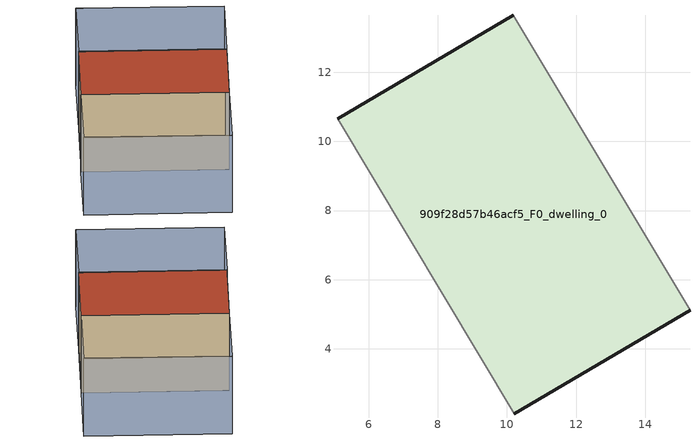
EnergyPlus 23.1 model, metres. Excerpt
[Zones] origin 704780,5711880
909f28d57b46acf5_F0_dwelling_0
 floor ground (EU_floor_Construction): 15.29,5.11 10.19,13.65 5.1,10.65 10.21,2.12 z0
 wall outside (EU_wall_Construction): 5.1,10.65 10.19,13.65 / 15.29,5.11 10.21,2.12 z0:6
 wall adiabatic (EU_wall_Construction): 10.19,13.65 15.29,5.11 / 10.21,2.12 5.1,10.65 z0:6
 roof outside (EU_roof_Construction): 10.19,13.65 15.29,5.11 10.21,2.12 5.1,10.65 z6
shading: 0.15,7.74 5.22,-0.82 / 20.27,8.02 15.19,16.59 / 5.23,-0.85 0.13,7.72 / 0.13,7.72 5.11,10.69 / 5.11,10.69 10.21,2.12 / 10.21,2.12 5.23,-0.85 / 15.18,16.62 20.28,8.05 / 20.28,8.05 15.29,5.08 / 15.29,5.08 10.19,13.65 / 10.19,13.65 15.18,16.62 z0:6
[Building]
EU S2 Campaign: North Axis=0; Terrain=City; Solar Distribution=FullExterior
[Site:Location]
London: Latitude=51.5; Longitude=-0.5; Time Zone=0; Elevation=25
[SizingPeriod:WeatherFileDays]
AnnualSizingPeriod: Begin Month=1; Begin Day of Month=1; End Month=12; End Day of Month=31; Day of Week for Start Day=Monday; Use Weather File Daylight Saving Period=No; Use Weather File Rain and Snow Indicators=No
[MATERIAL]
EU_InternalMass_Material: Roughness=MediumRough; Thickness=0.1; Conductivity=1; Density=1800; Specific Heat=900; Thermal Absorptance=0.9; Solar Absorptance=0.7; Visible Absorptance=0.7
[MATERIAL:NOMASS] Roughness=MediumRough; Thermal Absorptance=0.9; Solar Absorptance=0.7; Visible Absorptance=0.7
Name | Thermal Resistance
EU_wall_NoMass | 0.71061
EU_roof_NoMass | 2.41608
EU_floor_NoMass | 1.75078
[CONSTRUCTION]
EU_wall_Construction: EU_wall_NoMass
EU_roof_Construction: EU_roof_NoMass
EU_floor_Construction: EU_floor_NoMass
EU_InternalMass_Construction: EU_InternalMass_Material
[ZONE]
909f28d57b46acf5_F0_dwelling_0: Type=1; Multiplier=1; Ceiling Height=autocalculate; Volume=351.716; Floor Area=autocalculate; Part of Total Floor Area=Yes
[INTERNALMASS]
909f28d57b46acf5_F0_dwelling_0_EU_InternalMass: Construction=EU_InternalMass_Construction; Zone or ZoneList=909f28d57b46acf5_F0_dwelling_0; Surface Area=58.6193
[OTHEREQUIPMENT]
EU_Step8_InternalGain_909f28d57b46acf5_F0_dwelling_0_f000: Fuel Type=Electricity; Zone or ZoneList or Space or SpaceList=909f28d57b46acf5_F0_dwelling_0; Schedule=EU_Step8_GainSchedule_909f28d57b46acf5_F0_dwelling_0_f000; Design Level Calculation Method=Watts/Area; Power per Zone Floor Area=1; Fraction Latent=0; Fraction Radiant=0; Fraction Lost=0; Carbon Dioxide Generation Rate=0; EndUse Subcategory=EU_Step8_InternalGains
[ZONEVENTILATION:DESIGNFLOWRATE]
EU_ConstantAir_909f28d57b46acf5_F0_dwelling_0: Zone or ZoneList or Space or SpaceList=909f28d57b46acf5_F0_dwelling_0; Schedule=EU_AlwaysOn; Design Flow Rate Calculation Method=AirChanges/Hour; Air Changes per Hour=0.496673; Ventilation Type=Natural; Fan Pressure Rise=0; Fan Total Efficiency=1; Constant Term Coefficient=1; Temperature Term Coefficient=0; Velocity Term Coefficient=0; Velocity Squared Term Coefficient=0; Minimum Indoor Temperature=-100; Maximum Indoor Temperature=100; Delta Temperature=-100; Minimum Outdoor Temperature=-100; Maximum Outdoor Temperature=100; Maximum Wind Speed=40
[HVACTEMPLATE:THERMOSTAT]
EU_HeatOnly_909f28d57b46acf5_F0_dwelling_0: Constant Heating Setpoint=20; Constant Cooling Setpoint=50
[HVACTEMPLATE:ZONE:IDEALLOADSAIRSYSTEM]
909f28d57b46acf5_F0_dwelling_0: Template Thermostat=EU_HeatOnly_909f28d57b46acf5_F0_dwelling_0; System Availability Schedule=EU_AlwaysOn; Maximum Heating Supply Air Temperature=50; Minimum Cooling Supply Air Temperature=13; Maximum Heating Supply Air Humidity Ratio=0.0156; Minimum Cooling Supply Air Humidity Ratio=0.0077; Heating Limit=NoLimit; Cooling Limit=NoLimit; Heating Availability Schedule=EU_AlwaysOn; Cooling Availability Schedule=EU_CoolingOff; Dehumidification Control Type=ConstantSensibleHeatRatio; Cooling Sensible Heat Ratio=0.7; Dehumidification Setpoint=60; Humidification Control Type=None; Humidification Setpoint=30; Outdoor Air Method=None; Outdoor Air Flow Rate per Person=0.00944; Outdoor Air Flow Rate per Zone Floor Area=0; Outdoor Air Flow Rate per Zone=0; Demand Controlled Ventilation Type=None; Outdoor Air Economizer Type=NoEconomizer; Heat Recovery Type=None; Sensible Heat Recovery Effectiveness=0.7; Latent Heat Recovery Effectiveness=0.65
[SIZING:ZONE]
909f28d57b46acf5_F0_dwelling_0: Zone Cooling Design Supply Air Temperature Input Method=SupplyAirTemperature; Zone Cooling Design Supply Air Temperature=13; Zone Heating Design Supply Air Temperature Input Method=SupplyAirTemperature; Zone Heating Design Supply Air Temperature=50; Zone Cooling Design Supply Air Humidity Ratio=0.008; Zone Heating Design Supply Air Humidity Ratio=0.008; Cooling Design Air Flow Method=DesignDay; Cooling Design Air Flow Rate=0; Cooling Minimum Air Flow per Zone Floor Area=0.000762; Cooling Minimum Air Flow=0; Cooling Minimum Air Flow Fraction=0.2; Heating Design Air Flow Method=DesignDay; Heating Design Air Flow Rate=0; Heating Maximum Air Flow per Zone Floor Area=0.002032; Heating Maximum Air Flow=0.141576; Heating Maximum Air Flow Fraction=0.3; Account for Dedicated Outdoor Air System=No; Dedicated Outdoor Air System Control Strategy=NeutralSupplyAir; Dedicated Outdoor Air Low Setpoint Temperature for Design=autosize; Dedicated Outdoor Air High Setpoint Temperature for Design=autosize; Zone Load Sizing Method=Sensible Load Only No Latent Load; Zone Latent Cooling Design Supply Air Humidity Ratio Input Method=HumidityRatioDifference; Zone Cooling Design Supply Air Humidity Ratio Difference=0.005; Zone Latent Heating Design Supply Air Humidity Ratio Input Method=HumidityRatioDifference; Zone Humidification Design Supply Air Humidity Ratio Difference=0.005
[SCHEDULE:CONSTANT]
Name | Hourly Value
EU_AlwaysOn | 1
EU_CoolingOff | 0
[SCHEDULE:FILE]
EU_Step8_GainSchedule_909f28d57b46acf5_F0_dwelling_0_f000: File=../../schedules/909f28d57b46acf5/909f28d57b46acf5_F0_dwelling_0_f000_gain.csv; Column Number=1; Rows to Skip at Top=0; Number of Hours of Data=8760; Column Separator=Comma; Interpolate to Timestep=No; Minutes per Item=60; Adjust Schedule for Daylight Savings=Yes
